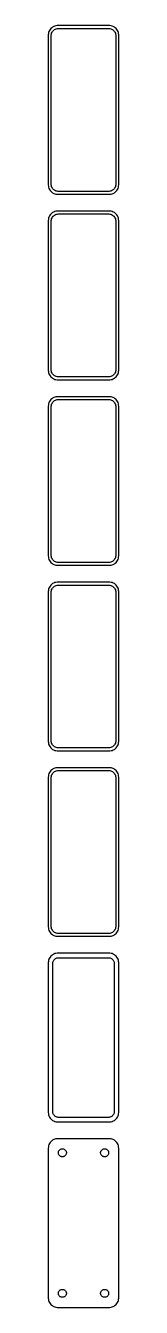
# Model space of a CAD drawing. Header units: metres. Extents: x -19 to 19, y 1440 to 2916.
# Drawn here: x -19 to 19, y 1440 to 2124 of the extents above; entities that cross this region are included whole.
import ezdxf

# ---------------------------------------------------------------- set-up
doc = ezdxf.new("R2010")
doc.units = ezdxf.units.M

msp = doc.modelspace()

# ---------------------------------------------------------------- linework, layer by layer
for p, q in [((-18.3989, 2120.84), (-18.5929, 2120.24)), ((-18.1315, 2121.41), (-18.3989, 2120.84)), ((-17.7951, 2121.94), (-18.1315, 2121.41)), ((-17.3948, 2122.42), (-17.7951, 2121.94)), ((-16.9371, 2122.85), (-17.3948, 2122.42)), ((-16.9691, 2119.97), (-16.7552, 2120.43)), ((-16.4291, 2123.22), (-16.9371, 2122.85)), ((-16.7552, 2120.43), (-16.4861, 2120.85)), ((-16.4861, 2120.85), (-16.1659, 2121.24)), ((-15.8789, 2123.52), (-16.4291, 2123.22)), ((-16.1659, 2121.24), (-15.7997, 2121.58)), ((-15.2951, 2123.76), (-15.8789, 2123.52)), ((-15.7997, 2121.58), (-15.3933, 2121.88)), ((-15.3933, 2121.88), (-14.9531, 2122.12)), ((-14.6869, 2123.91), (-15.2951, 2123.76)), ((-14.9531, 2122.12), (-14.4861, 2122.3)), ((-14.0639, 2123.99), (-14.6869, 2123.91)), ((-14.4861, 2122.3), (-13.9995, 2122.43)), ((14.0639, 2123.99), (-14.0639, 2123.99)), ((-13.9995, 2122.43), (-13.5012, 2122.49)), ((-13.5012, 2122.49), (13.5012, 2122.49)), ((13.5012, 2122.49), (13.9995, 2122.43)), ((13.9995, 2122.43), (14.4861, 2122.3)), ((14.6869, 2123.91), (14.0639, 2123.99)), ((14.4861, 2122.3), (14.9531, 2122.12)), ((15.2951, 2123.76), (14.6869, 2123.91)), ((14.9531, 2122.12), (15.3933, 2121.88)), ((15.8789, 2123.52), (15.2951, 2123.76)), ((15.3933, 2121.88), (15.7997, 2121.58)), ((15.7997, 2121.58), (16.1659, 2121.24)), ((16.4291, 2123.22), (15.8789, 2123.52)), ((16.1659, 2121.24), (16.4861, 2120.85)), ((16.9371, 2122.85), (16.4291, 2123.22)), ((16.4861, 2120.85), (16.7552, 2120.43)), ((16.7552, 2120.43), (16.9691, 2119.97)), ((17.3948, 2122.42), (16.9371, 2122.85)), ((17.7951, 2121.94), (17.3948, 2122.42)), ((18.1315, 2121.41), (17.7951, 2121.94)), ((18.3989, 2120.84), (18.1315, 2121.41)), ((18.5929, 2120.24), (18.3989, 2120.84)), ((-18.7106, 2119.63), (-18.75, 2119)), ((-18.75, 2119), (-18.75, 2039)), ((-18.5929, 2120.24), (-18.7106, 2119.63)), ((-17.25, 2118.5), (-17.2184, 2119)), ((-17.25, 2039.5), (-17.25, 2118.5)), ((-17.2184, 2119), (-17.1243, 2119.49)), ((-17.1243, 2119.49), (-16.9691, 2119.97)), ((16.9691, 2119.97), (17.1243, 2119.49)), ((17.1243, 2119.49), (17.2184, 2119)), ((17.2184, 2119), (17.25, 2118.5)), ((17.25, 2118.5), (17.25, 2039.5)), ((18.7106, 2119.63), (18.5929, 2120.24)), ((18.75, 2119), (18.7106, 2119.63)), ((18.75, 2039), (18.75, 2119)), ((-18.75, 2039), (-18.7106, 2038.37)), ((-18.7106, 2038.37), (-18.5929, 2037.76)), ((-17.2184, 2039), (-17.25, 2039.5)), ((-17.1243, 2038.51), (-17.2184, 2039)), ((-16.9691, 2038.03), (-17.1243, 2038.51)), ((17.1243, 2038.51), (16.9691, 2038.03)), ((17.2184, 2039), (17.1243, 2038.51)), ((17.25, 2039.5), (17.2184, 2039)), ((18.5929, 2037.76), (18.7106, 2038.37)), ((18.7106, 2038.37), (18.75, 2039)), ((-18.5929, 2037.76), (-18.3989, 2037.16)), ((-18.3989, 2037.16), (-18.1315, 2036.59)), ((-18.1315, 2036.59), (-17.7951, 2036.06)), ((-17.7951, 2036.06), (-17.3948, 2035.58)), ((-17.3948, 2035.58), (-16.9371, 2035.15)), ((-16.7552, 2037.57), (-16.9691, 2038.03)), ((-16.9371, 2035.15), (-16.4291, 2034.78)), ((-16.4861, 2037.15), (-16.7552, 2037.57)), ((-16.1659, 2036.76), (-16.4861, 2037.15)), ((-16.4291, 2034.78), (-15.8789, 2034.48)), ((-15.7997, 2036.42), (-16.1659, 2036.76)), ((-15.8789, 2034.48), (-15.2951, 2034.24)), ((-15.3933, 2036.12), (-15.7997, 2036.42)), ((-14.9531, 2035.88), (-15.3933, 2036.12)), ((-15.2951, 2034.24), (-14.6869, 2034.09)), ((-14.4861, 2035.7), (-14.9531, 2035.88)), ((-14.6869, 2034.09), (-14.0639, 2034.01)), ((-13.9995, 2035.57), (-14.4861, 2035.7)), ((-14.0639, 2034.01), (14.0639, 2034.01)), ((-13.5012, 2035.51), (-13.9995, 2035.57)), ((13.5012, 2035.51), (-13.5012, 2035.51)), ((13.9995, 2035.57), (13.5012, 2035.51)), ((14.4861, 2035.7), (13.9995, 2035.57)), ((14.0639, 2034.01), (14.6869, 2034.09)), ((14.9531, 2035.88), (14.4861, 2035.7)), ((14.6869, 2034.09), (15.2951, 2034.24)), ((15.3933, 2036.12), (14.9531, 2035.88)), ((15.2951, 2034.24), (15.8789, 2034.48)), ((15.7997, 2036.42), (15.3933, 2036.12)), ((16.1659, 2036.76), (15.7997, 2036.42)), ((15.8789, 2034.48), (16.4291, 2034.78)), ((16.4861, 2037.15), (16.1659, 2036.76)), ((16.4291, 2034.78), (16.9371, 2035.15)), ((16.7552, 2037.57), (16.4861, 2037.15)), ((16.9691, 2038.03), (16.7552, 2037.57)), ((16.9371, 2035.15), (17.3948, 2035.58)), ((17.3948, 2035.58), (17.7951, 2036.06)), ((17.7951, 2036.06), (18.1315, 2036.59)), ((18.1315, 2036.59), (18.3989, 2037.16)), ((18.3989, 2037.16), (18.5929, 2037.76)), ((-15.2951, 2024.76), (-15.8789, 2024.52)), ((-14.6869, 2024.91), (-15.2951, 2024.76)), ((-14.0639, 2024.99), (-14.6869, 2024.91)), ((14.0639, 2024.99), (-14.0639, 2024.99)), ((14.6869, 2024.91), (14.0639, 2024.99)), ((15.2951, 2024.76), (14.6869, 2024.91)), ((15.8789, 2024.52), (15.2951, 2024.76)), ((-18.7106, 2020.63), (-18.75, 2020)), ((-18.75, 2020), (-18.75, 1940)), ((-18.5929, 2021.24), (-18.7106, 2020.63)), ((-18.3989, 2021.84), (-18.5929, 2021.24)), ((-18.1315, 2022.41), (-18.3989, 2021.84)), ((-17.7951, 2022.94), (-18.1315, 2022.41)), ((-17.3948, 2023.42), (-17.7951, 2022.94)), ((-16.9371, 2023.85), (-17.3948, 2023.42)), ((-17.25, 2019.5), (-17.2184, 2020)), ((-17.25, 1940.5), (-17.25, 2019.5)), ((-17.2184, 2020), (-17.1243, 2020.49)), ((-17.1243, 2020.49), (-16.9691, 2020.97)), ((-16.9691, 2020.97), (-16.7552, 2021.43)), ((-16.4291, 2024.22), (-16.9371, 2023.85)), ((-16.7552, 2021.43), (-16.4861, 2021.85)), ((-16.4861, 2021.85), (-16.1659, 2022.24)), ((-15.8789, 2024.52), (-16.4291, 2024.22)), ((-16.1659, 2022.24), (-15.7997, 2022.58)), ((-15.7997, 2022.58), (-15.3933, 2022.88)), ((-15.3933, 2022.88), (-14.9531, 2023.12)), ((-14.9531, 2023.12), (-14.4861, 2023.3)), ((-14.4861, 2023.3), (-13.9995, 2023.43)), ((-13.9995, 2023.43), (-13.5012, 2023.49)), ((-13.5012, 2023.49), (13.5012, 2023.49)), ((13.5012, 2023.49), (13.9995, 2023.43)), ((13.9995, 2023.43), (14.4861, 2023.3)), ((14.4861, 2023.3), (14.9531, 2023.12)), ((14.9531, 2023.12), (15.3933, 2022.88)), ((15.3933, 2022.88), (15.7997, 2022.58)), ((15.7997, 2022.58), (16.1659, 2022.24)), ((16.4291, 2024.22), (15.8789, 2024.52)), ((16.1659, 2022.24), (16.4861, 2021.85)), ((16.9371, 2023.85), (16.4291, 2024.22)), ((16.4861, 2021.85), (16.7552, 2021.43)), ((16.7552, 2021.43), (16.9691, 2020.97)), ((17.3948, 2023.42), (16.9371, 2023.85)), ((16.9691, 2020.97), (17.1243, 2020.49)), ((17.1243, 2020.49), (17.2184, 2020)), ((17.2184, 2020), (17.25, 2019.5)), ((17.25, 2019.5), (17.25, 1940.5)), ((17.7951, 2022.94), (17.3948, 2023.42)), ((18.1315, 2022.41), (17.7951, 2022.94)), ((18.3989, 2021.84), (18.1315, 2022.41)), ((18.5929, 2021.24), (18.3989, 2021.84)), ((18.7106, 2020.63), (18.5929, 2021.24)), ((18.75, 2020), (18.7106, 2020.63)), ((18.75, 1940), (18.75, 2020)), ((-18.75, 1940), (-18.7106, 1939.37)), ((-18.7106, 1939.37), (-18.5929, 1938.76)), ((-18.5929, 1938.76), (-18.3989, 1938.16)), ((-18.3989, 1938.16), (-18.1315, 1937.59)), ((-18.1315, 1937.59), (-17.7951, 1937.06)), ((-17.7951, 1937.06), (-17.3948, 1936.58)), ((-17.3948, 1936.58), (-16.9371, 1936.15)), ((-17.2184, 1940), (-17.25, 1940.5)), ((-17.1243, 1939.51), (-17.2184, 1940)), ((-16.9691, 1939.03), (-17.1243, 1939.51)), ((-16.7552, 1938.57), (-16.9691, 1939.03)), ((-16.9371, 1936.15), (-16.4291, 1935.78)), ((-16.4861, 1938.15), (-16.7552, 1938.57)), ((-16.1659, 1937.76), (-16.4861, 1938.15)), ((-16.4291, 1935.78), (-15.8789, 1935.48)), ((-15.7997, 1937.42), (-16.1659, 1937.76)), ((-15.3933, 1937.12), (-15.7997, 1937.42)), ((-14.9531, 1936.88), (-15.3933, 1937.12)), ((-14.4861, 1936.7), (-14.9531, 1936.88)), ((-13.9995, 1936.57), (-14.4861, 1936.7)), ((-13.5012, 1936.51), (-13.9995, 1936.57)), ((13.5012, 1936.51), (-13.5012, 1936.51)), ((13.9995, 1936.57), (13.5012, 1936.51)), ((14.4861, 1936.7), (13.9995, 1936.57)), ((14.9531, 1936.88), (14.4861, 1936.7)), ((15.3933, 1937.12), (14.9531, 1936.88)), ((15.7997, 1937.42), (15.3933, 1937.12)), ((16.1659, 1937.76), (15.7997, 1937.42)), ((15.8789, 1935.48), (16.4291, 1935.78)), ((16.4861, 1938.15), (16.1659, 1937.76)), ((16.4291, 1935.78), (16.9371, 1936.15)), ((16.7552, 1938.57), (16.4861, 1938.15)), ((16.9691, 1939.03), (16.7552, 1938.57)), ((16.9371, 1936.15), (17.3948, 1936.58)), ((17.1243, 1939.51), (16.9691, 1939.03)), ((17.2184, 1940), (17.1243, 1939.51)), ((17.25, 1940.5), (17.2184, 1940)), ((17.3948, 1936.58), (17.7951, 1937.06)), ((17.7951, 1937.06), (18.1315, 1937.59)), ((18.1315, 1937.59), (18.3989, 1938.16)), ((18.3989, 1938.16), (18.5929, 1938.76)), ((18.5929, 1938.76), (18.7106, 1939.37)), ((18.7106, 1939.37), (18.75, 1940)), ((-15.8789, 1935.48), (-15.2951, 1935.24)), ((-15.2951, 1935.24), (-14.6869, 1935.09)), ((-14.6869, 1935.09), (-14.0639, 1935.01)), ((-14.0639, 1935.01), (14.0639, 1935.01)), ((14.0639, 1935.01), (14.6869, 1935.09)), ((14.6869, 1935.09), (15.2951, 1935.24)), ((15.2951, 1935.24), (15.8789, 1935.48)), ((-18.5929, 1922.24), (-18.7106, 1921.63)), ((-18.3989, 1922.84), (-18.5929, 1922.24)), ((-18.1315, 1923.41), (-18.3989, 1922.84)), ((-17.7951, 1923.94), (-18.1315, 1923.41)), ((-17.3948, 1924.42), (-17.7951, 1923.94)), ((-16.9371, 1924.85), (-17.3948, 1924.42)), ((-16.9691, 1921.97), (-16.7552, 1922.43)), ((-16.4291, 1925.22), (-16.9371, 1924.85)), ((-16.7552, 1922.43), (-16.4861, 1922.85)), ((-16.4861, 1922.85), (-16.1659, 1923.24)), ((-15.8789, 1925.52), (-16.4291, 1925.22)), ((-16.1659, 1923.24), (-15.7997, 1923.58)), ((-15.2951, 1925.76), (-15.8789, 1925.52)), ((-15.7997, 1923.58), (-15.3933, 1923.88)), ((-15.3933, 1923.88), (-14.9531, 1924.12)), ((-14.6869, 1925.91), (-15.2951, 1925.76)), ((-14.9531, 1924.12), (-14.4861, 1924.3)), ((-14.0639, 1925.99), (-14.6869, 1925.91)), ((-14.4861, 1924.3), (-13.9995, 1924.43)), ((14.0639, 1925.99), (-14.0639, 1925.99)), ((-13.9995, 1924.43), (-13.5012, 1924.49)), ((-13.5012, 1924.49), (13.5012, 1924.49)), ((13.5012, 1924.49), (13.9995, 1924.43)), ((13.9995, 1924.43), (14.4861, 1924.3)), ((14.6869, 1925.91), (14.0639, 1925.99)), ((14.4861, 1924.3), (14.9531, 1924.12)), ((15.2951, 1925.76), (14.6869, 1925.91)), ((14.9531, 1924.12), (15.3933, 1923.88)), ((15.8789, 1925.52), (15.2951, 1925.76)), ((15.3933, 1923.88), (15.7997, 1923.58)), ((15.7997, 1923.58), (16.1659, 1923.24)), ((16.4291, 1925.22), (15.8789, 1925.52)), ((16.1659, 1923.24), (16.4861, 1922.85)), ((16.9371, 1924.85), (16.4291, 1925.22)), ((16.4861, 1922.85), (16.7552, 1922.43)), ((16.7552, 1922.43), (16.9691, 1921.97)), ((17.3948, 1924.42), (16.9371, 1924.85)), ((17.7951, 1923.94), (17.3948, 1924.42)), ((18.1315, 1923.41), (17.7951, 1923.94)), ((18.3989, 1922.84), (18.1315, 1923.41)), ((18.5929, 1922.24), (18.3989, 1922.84)), ((18.7106, 1921.63), (18.5929, 1922.24)), ((-18.7106, 1921.63), (-18.75, 1921)), ((-18.75, 1921), (-18.75, 1841)), ((-17.25, 1920.5), (-17.2184, 1921)), ((-17.25, 1841.5), (-17.25, 1920.5)), ((-17.2184, 1921), (-17.1243, 1921.49)), ((-17.1243, 1921.49), (-16.9691, 1921.97)), ((16.9691, 1921.97), (17.1243, 1921.49)), ((17.1243, 1921.49), (17.2184, 1921)), ((17.2184, 1921), (17.25, 1920.5)), ((17.25, 1920.5), (17.25, 1841.5)), ((18.75, 1921), (18.7106, 1921.63)), ((18.75, 1841), (18.75, 1921)), ((-18.75, 1841), (-18.7106, 1840.37)), ((-18.7106, 1840.37), (-18.5929, 1839.76)), ((-17.2184, 1841), (-17.25, 1841.5)), ((-17.1243, 1840.51), (-17.2184, 1841)), ((-16.9691, 1840.03), (-17.1243, 1840.51)), ((-16.7552, 1839.57), (-16.9691, 1840.03)), ((16.9691, 1840.03), (16.7552, 1839.57)), ((17.1243, 1840.51), (16.9691, 1840.03)), ((17.2184, 1841), (17.1243, 1840.51)), ((17.25, 1841.5), (17.2184, 1841)), ((18.5929, 1839.76), (18.7106, 1840.37)), ((18.7106, 1840.37), (18.75, 1841)), ((-18.5929, 1839.76), (-18.3989, 1839.16)), ((-18.3989, 1839.16), (-18.1315, 1838.59)), ((-18.1315, 1838.59), (-17.7951, 1838.06)), ((-17.7951, 1838.06), (-17.3948, 1837.58)), ((-17.3948, 1837.58), (-16.9371, 1837.15)), ((-16.9371, 1837.15), (-16.4291, 1836.78)), ((-16.4861, 1839.15), (-16.7552, 1839.57)), ((-16.1659, 1838.76), (-16.4861, 1839.15)), ((-16.4291, 1836.78), (-15.8789, 1836.48)), ((-15.7997, 1838.42), (-16.1659, 1838.76)), ((-15.8789, 1836.48), (-15.2951, 1836.24)), ((-15.3933, 1838.12), (-15.7997, 1838.42)), ((-14.9531, 1837.88), (-15.3933, 1838.12)), ((-15.2951, 1836.24), (-14.6869, 1836.09)), ((-14.4861, 1837.7), (-14.9531, 1837.88)), ((-14.6869, 1836.09), (-14.0639, 1836.01)), ((-13.9995, 1837.57), (-14.4861, 1837.7)), ((-14.0639, 1836.01), (14.0639, 1836.01)), ((-13.5012, 1837.51), (-13.9995, 1837.57)), ((13.5012, 1837.51), (-13.5012, 1837.51)), ((13.9995, 1837.57), (13.5012, 1837.51)), ((14.4861, 1837.7), (13.9995, 1837.57)), ((14.0639, 1836.01), (14.6869, 1836.09)), ((14.9531, 1837.88), (14.4861, 1837.7)), ((14.6869, 1836.09), (15.2951, 1836.24)), ((15.3933, 1838.12), (14.9531, 1837.88)), ((15.2951, 1836.24), (15.8789, 1836.48)), ((15.7997, 1838.42), (15.3933, 1838.12)), ((16.1659, 1838.76), (15.7997, 1838.42)), ((15.8789, 1836.48), (16.4291, 1836.78)), ((16.4861, 1839.15), (16.1659, 1838.76)), ((16.4291, 1836.78), (16.9371, 1837.15)), ((16.7552, 1839.57), (16.4861, 1839.15)), ((16.9371, 1837.15), (17.3948, 1837.58)), ((17.3948, 1837.58), (17.7951, 1838.06)), ((17.7951, 1838.06), (18.1315, 1838.59)), ((18.1315, 1838.59), (18.3989, 1839.16)), ((18.3989, 1839.16), (18.5929, 1839.76)), ((-15.8789, 1826.52), (-16.4291, 1826.22)), ((-15.2951, 1826.76), (-15.8789, 1826.52)), ((-14.6869, 1826.91), (-15.2951, 1826.76)), ((-14.0639, 1826.99), (-14.6869, 1826.91)), ((14.0639, 1826.99), (-14.0639, 1826.99)), ((14.6869, 1826.91), (14.0639, 1826.99)), ((15.2951, 1826.76), (14.6869, 1826.91)), ((15.8789, 1826.52), (15.2951, 1826.76)), ((16.4291, 1826.22), (15.8789, 1826.52)), ((-18.7106, 1822.63), (-18.75, 1822)), ((-18.75, 1822), (-18.75, 1742)), ((-18.5929, 1823.24), (-18.7106, 1822.63)), ((-18.3989, 1823.84), (-18.5929, 1823.24)), ((-18.1315, 1824.41), (-18.3989, 1823.84)), ((-17.7951, 1824.94), (-18.1315, 1824.41)), ((-17.3948, 1825.42), (-17.7951, 1824.94)), ((-16.9371, 1825.85), (-17.3948, 1825.42)), ((-17.25, 1821.5), (-17.2184, 1822)), ((-17.25, 1742.5), (-17.25, 1821.5)), ((-17.2184, 1822), (-17.1243, 1822.49)), ((-17.1243, 1822.49), (-16.9691, 1822.97)), ((-16.9691, 1822.97), (-16.7552, 1823.43)), ((-16.4291, 1826.22), (-16.9371, 1825.85)), ((-16.7552, 1823.43), (-16.4861, 1823.85)), ((-16.4861, 1823.85), (-16.1659, 1824.24)), ((-16.1659, 1824.24), (-15.7997, 1824.58)), ((-15.7997, 1824.58), (-15.3933, 1824.88)), ((-15.3933, 1824.88), (-14.9531, 1825.12)), ((-14.9531, 1825.12), (-14.4861, 1825.3)), ((-14.4861, 1825.3), (-13.9995, 1825.43)), ((-13.9995, 1825.43), (-13.5012, 1825.49)), ((-13.5012, 1825.49), (13.5012, 1825.49)), ((13.5012, 1825.49), (13.9995, 1825.43)), ((13.9995, 1825.43), (14.4861, 1825.3)), ((14.4861, 1825.3), (14.9531, 1825.12)), ((14.9531, 1825.12), (15.3933, 1824.88)), ((15.3933, 1824.88), (15.7997, 1824.58)), ((15.7997, 1824.58), (16.1659, 1824.24)), ((16.1659, 1824.24), (16.4861, 1823.85)), ((16.9371, 1825.85), (16.4291, 1826.22)), ((16.4861, 1823.85), (16.7552, 1823.43)), ((16.7552, 1823.43), (16.9691, 1822.97)), ((17.3948, 1825.42), (16.9371, 1825.85)), ((16.9691, 1822.97), (17.1243, 1822.49)), ((17.1243, 1822.49), (17.2184, 1822)), ((17.2184, 1822), (17.25, 1821.5)), ((17.25, 1821.5), (17.25, 1742.5)), ((17.7951, 1824.94), (17.3948, 1825.42)), ((18.1315, 1824.41), (17.7951, 1824.94)), ((18.3989, 1823.84), (18.1315, 1824.41)), ((18.5929, 1823.24), (18.3989, 1823.84)), ((18.7106, 1822.63), (18.5929, 1823.24)), ((18.75, 1822), (18.7106, 1822.63)), ((18.75, 1742), (18.75, 1822)), ((-18.75, 1742), (-18.7106, 1741.37)), ((-18.7106, 1741.37), (-18.5929, 1740.76)), ((-18.5929, 1740.76), (-18.3989, 1740.16)), ((-18.3989, 1740.16), (-18.1315, 1739.59)), ((-18.1315, 1739.59), (-17.7951, 1739.06)), ((-17.7951, 1739.06), (-17.3948, 1738.58)), ((-17.3948, 1738.58), (-16.9371, 1738.15)), ((-17.2184, 1742), (-17.25, 1742.5)), ((-17.1243, 1741.51), (-17.2184, 1742)), ((-16.9691, 1741.03), (-17.1243, 1741.51)), ((-16.7552, 1740.57), (-16.9691, 1741.03)), ((-16.9371, 1738.15), (-16.4291, 1737.78)), ((-16.4861, 1740.15), (-16.7552, 1740.57)), ((-16.1659, 1739.76), (-16.4861, 1740.15)), ((-16.4291, 1737.78), (-15.8789, 1737.48)), ((-15.7997, 1739.42), (-16.1659, 1739.76)), ((-15.8789, 1737.48), (-15.2951, 1737.24)), ((-15.3933, 1739.12), (-15.7997, 1739.42)), ((-14.9531, 1738.88), (-15.3933, 1739.12)), ((-14.4861, 1738.7), (-14.9531, 1738.88)), ((-13.9995, 1738.57), (-14.4861, 1738.7)), ((-13.5012, 1738.51), (-13.9995, 1738.57)), ((13.5012, 1738.51), (-13.5012, 1738.51)), ((13.9995, 1738.57), (13.5012, 1738.51)), ((14.4861, 1738.7), (13.9995, 1738.57)), ((14.9531, 1738.88), (14.4861, 1738.7)), ((15.3933, 1739.12), (14.9531, 1738.88)), ((15.2951, 1737.24), (15.8789, 1737.48)), ((15.7997, 1739.42), (15.3933, 1739.12)), ((16.1659, 1739.76), (15.7997, 1739.42)), ((15.8789, 1737.48), (16.4291, 1737.78)), ((16.4861, 1740.15), (16.1659, 1739.76)), ((16.4291, 1737.78), (16.9371, 1738.15)), ((16.7552, 1740.57), (16.4861, 1740.15)), ((16.9691, 1741.03), (16.7552, 1740.57)), ((16.9371, 1738.15), (17.3948, 1738.58)), ((17.1243, 1741.51), (16.9691, 1741.03)), ((17.2184, 1742), (17.1243, 1741.51)), ((17.25, 1742.5), (17.2184, 1742)), ((17.3948, 1738.58), (17.7951, 1739.06)), ((17.7951, 1739.06), (18.1315, 1739.59)), ((18.1315, 1739.59), (18.3989, 1740.16)), ((18.3989, 1740.16), (18.5929, 1740.76)), ((18.5929, 1740.76), (18.7106, 1741.37)), ((18.7106, 1741.37), (18.75, 1742)), ((-15.2951, 1737.24), (-14.6869, 1737.09)), ((-14.6869, 1737.09), (-14.0639, 1737.01)), ((-14.0639, 1737.01), (14.0639, 1737.01)), ((14.0639, 1737.01), (14.6869, 1737.09)), ((14.6869, 1737.09), (15.2951, 1737.24)), ((-18.7106, 1723.63), (-18.75, 1723)), ((-18.5929, 1724.24), (-18.7106, 1723.63)), ((-18.3989, 1724.84), (-18.5929, 1724.24)), ((-18.1315, 1725.41), (-18.3989, 1724.84)), ((-17.7951, 1725.94), (-18.1315, 1725.41)), ((-17.3948, 1726.42), (-17.7951, 1725.94)), ((-16.9371, 1726.85), (-17.3948, 1726.42)), ((-17.1243, 1723.49), (-16.9691, 1723.97)), ((-16.9691, 1723.97), (-16.7552, 1724.43)), ((-16.4291, 1727.22), (-16.9371, 1726.85)), ((-16.7552, 1724.43), (-16.4861, 1724.85)), ((-16.4861, 1724.85), (-16.1659, 1725.24)), ((-15.8789, 1727.52), (-16.4291, 1727.22)), ((-16.1659, 1725.24), (-15.7997, 1725.58)), ((-15.2951, 1727.76), (-15.8789, 1727.52)), ((-15.7997, 1725.58), (-15.3933, 1725.88)), ((-15.3933, 1725.88), (-14.9531, 1726.12)), ((-14.6869, 1727.91), (-15.2951, 1727.76)), ((-14.9531, 1726.12), (-14.4861, 1726.3)), ((-14.0639, 1727.99), (-14.6869, 1727.91)), ((-14.4861, 1726.3), (-13.9995, 1726.43)), ((14.0639, 1727.99), (-14.0639, 1727.99)), ((-13.9995, 1726.43), (-13.5012, 1726.49)), ((-13.5012, 1726.49), (13.5012, 1726.49)), ((13.5012, 1726.49), (13.9995, 1726.43)), ((13.9995, 1726.43), (14.4861, 1726.3)), ((14.6869, 1727.91), (14.0639, 1727.99)), ((14.4861, 1726.3), (14.9531, 1726.12)), ((15.2951, 1727.76), (14.6869, 1727.91)), ((14.9531, 1726.12), (15.3933, 1725.88)), ((15.8789, 1727.52), (15.2951, 1727.76)), ((15.3933, 1725.88), (15.7997, 1725.58)), ((15.7997, 1725.58), (16.1659, 1725.24)), ((16.4291, 1727.22), (15.8789, 1727.52)), ((16.1659, 1725.24), (16.4861, 1724.85)), ((16.9371, 1726.85), (16.4291, 1727.22)), ((16.4861, 1724.85), (16.7552, 1724.43)), ((16.7552, 1724.43), (16.9691, 1723.97)), ((17.3948, 1726.42), (16.9371, 1726.85)), ((16.9691, 1723.97), (17.1243, 1723.49)), ((17.7951, 1725.94), (17.3948, 1726.42)), ((18.1315, 1725.41), (17.7951, 1725.94)), ((18.3989, 1724.84), (18.1315, 1725.41)), ((18.5929, 1724.24), (18.3989, 1724.84)), ((18.7106, 1723.63), (18.5929, 1724.24)), ((18.75, 1723), (18.7106, 1723.63)), ((-18.75, 1723), (-18.75, 1643)), ((-17.25, 1722.5), (-17.2184, 1723)), ((-17.25, 1643.5), (-17.25, 1722.5)), ((-17.2184, 1723), (-17.1243, 1723.49)), ((17.1243, 1723.49), (17.2184, 1723)), ((17.2184, 1723), (17.25, 1722.5)), ((17.25, 1722.5), (17.25, 1643.5)), ((18.75, 1643), (18.75, 1723)), ((-18.75, 1643), (-18.7106, 1642.37)), ((-18.7106, 1642.37), (-18.5929, 1641.76)), ((-18.5929, 1641.76), (-18.3989, 1641.16)), ((-17.2184, 1643), (-17.25, 1643.5)), ((-17.1243, 1642.51), (-17.2184, 1643)), ((-16.9691, 1642.03), (-17.1243, 1642.51)), ((-16.7552, 1641.57), (-16.9691, 1642.03)), ((-16.4861, 1641.15), (-16.7552, 1641.57)), ((16.7552, 1641.57), (16.4861, 1641.15)), ((16.9691, 1642.03), (16.7552, 1641.57)), ((17.1243, 1642.51), (16.9691, 1642.03)), ((17.2184, 1643), (17.1243, 1642.51)), ((17.25, 1643.5), (17.2184, 1643)), ((18.3989, 1641.16), (18.5929, 1641.76)), ((18.5929, 1641.76), (18.7106, 1642.37)), ((18.7106, 1642.37), (18.75, 1643)), ((-18.3989, 1641.16), (-18.1315, 1640.59)), ((-18.1315, 1640.59), (-17.7951, 1640.06)), ((-17.7951, 1640.06), (-17.3948, 1639.58)), ((-17.3948, 1639.58), (-16.9371, 1639.15)), ((-16.9371, 1639.15), (-16.4291, 1638.78)), ((-16.1659, 1640.76), (-16.4861, 1641.15)), ((-16.4291, 1638.78), (-15.8789, 1638.48)), ((-15.7997, 1640.42), (-16.1659, 1640.76)), ((-15.8789, 1638.48), (-15.2951, 1638.24)), ((-15.3933, 1640.12), (-15.7997, 1640.42)), ((-14.9531, 1639.88), (-15.3933, 1640.12)), ((-15.2951, 1638.24), (-14.6869, 1638.09)), ((-14.4861, 1639.7), (-14.9531, 1639.88)), ((-14.6869, 1638.09), (-14.0639, 1638.01)), ((-13.9995, 1639.57), (-14.4861, 1639.7)), ((-14.0639, 1638.01), (14.0639, 1638.01)), ((-13.5012, 1639.51), (-13.9995, 1639.57)), ((13.5012, 1639.51), (-13.5012, 1639.51)), ((13.9995, 1639.57), (13.5012, 1639.51)), ((14.4861, 1639.7), (13.9995, 1639.57)), ((14.0639, 1638.01), (14.6869, 1638.09)), ((14.9531, 1639.88), (14.4861, 1639.7)), ((14.6869, 1638.09), (15.2951, 1638.24)), ((15.3933, 1640.12), (14.9531, 1639.88)), ((15.2951, 1638.24), (15.8789, 1638.48)), ((15.7997, 1640.42), (15.3933, 1640.12)), ((16.1659, 1640.76), (15.7997, 1640.42)), ((15.8789, 1638.48), (16.4291, 1638.78)), ((16.4861, 1641.15), (16.1659, 1640.76)), ((16.4291, 1638.78), (16.9371, 1639.15)), ((16.9371, 1639.15), (17.3948, 1639.58)), ((17.3948, 1639.58), (17.7951, 1640.06)), ((17.7951, 1640.06), (18.1315, 1640.59)), ((18.1315, 1640.59), (18.3989, 1641.16)), ((-16.4291, 1628.22), (-16.9371, 1627.85)), ((-15.8789, 1628.52), (-16.4291, 1628.22)), ((-15.2951, 1628.76), (-15.8789, 1628.52)), ((-14.6869, 1628.91), (-15.2951, 1628.76)), ((-14.0639, 1628.99), (-14.6869, 1628.91)), ((14.0639, 1628.99), (-14.0639, 1628.99)), ((14.6869, 1628.91), (14.0639, 1628.99)), ((15.2951, 1628.76), (14.6869, 1628.91)), ((15.8789, 1628.52), (15.2951, 1628.76)), ((16.4291, 1628.22), (15.8789, 1628.52)), ((16.9371, 1627.85), (16.4291, 1628.22)), ((-18.7106, 1624.63), (-18.75, 1624)), ((-18.75, 1624), (-18.75, 1544)), ((-18.5929, 1625.24), (-18.7106, 1624.63)), ((-18.3989, 1625.84), (-18.5929, 1625.24)), ((-18.1315, 1626.41), (-18.3989, 1625.84)), ((-17.7951, 1626.94), (-18.1315, 1626.41)), ((-17.3948, 1627.42), (-17.7951, 1626.94)), ((-16.9371, 1627.85), (-17.3948, 1627.42)), ((-16.3629, 1623.5), (-16.3384, 1623.89)), ((-16.3629, 1544.5), (-16.3629, 1623.5)), ((-16.3384, 1623.89), (-16.2651, 1624.27)), ((-16.2651, 1624.27), (-16.1443, 1624.65)), ((-16.1443, 1624.65), (-15.9779, 1625)), ((-15.9779, 1625), (-15.7684, 1625.33)), ((-15.7684, 1625.33), (-15.5192, 1625.63)), ((-15.5192, 1625.63), (-15.2342, 1625.9)), ((-15.2342, 1625.9), (-14.918, 1626.13)), ((-14.918, 1626.13), (-14.5754, 1626.32)), ((-14.5754, 1626.32), (-14.2119, 1626.46)), ((-14.2119, 1626.46), (-13.8333, 1626.56)), ((-13.8333, 1626.56), (-13.4454, 1626.61)), ((-13.4454, 1626.61), (13.4454, 1626.61)), ((13.4454, 1626.61), (13.8333, 1626.56)), ((13.8333, 1626.56), (14.2119, 1626.46)), ((14.2119, 1626.46), (14.5754, 1626.32)), ((14.5754, 1626.32), (14.918, 1626.13)), ((14.918, 1626.13), (15.2342, 1625.9)), ((15.2342, 1625.9), (15.5192, 1625.63)), ((15.5192, 1625.63), (15.7684, 1625.33)), ((15.7684, 1625.33), (15.9779, 1625)), ((15.9779, 1625), (16.1443, 1624.65)), ((16.1443, 1624.65), (16.2651, 1624.27)), ((16.2651, 1624.27), (16.3384, 1623.89)), ((16.3384, 1623.89), (16.3629, 1623.5)), ((16.3629, 1623.5), (16.3629, 1544.5)), ((17.3948, 1627.42), (16.9371, 1627.85)), ((17.7951, 1626.94), (17.3948, 1627.42)), ((18.1315, 1626.41), (17.7951, 1626.94)), ((18.3989, 1625.84), (18.1315, 1626.41)), ((18.5929, 1625.24), (18.3989, 1625.84)), ((18.7106, 1624.63), (18.5929, 1625.24)), ((18.75, 1624), (18.7106, 1624.63)), ((18.75, 1544), (18.75, 1624)), ((-18.75, 1544), (-18.7106, 1543.37)), ((-18.7106, 1543.37), (-18.5929, 1542.76)), ((-18.5929, 1542.76), (-18.3989, 1542.16)), ((-18.3989, 1542.16), (-18.1315, 1541.59)), ((-18.1315, 1541.59), (-17.7951, 1541.06)), ((-17.7951, 1541.06), (-17.3948, 1540.58)), ((-17.3948, 1540.58), (-16.9371, 1540.15)), ((-16.9371, 1540.15), (-16.4291, 1539.78)), ((-16.4291, 1539.78), (-15.8789, 1539.48)), ((-16.3384, 1544.11), (-16.3629, 1544.5)), ((-16.2651, 1543.73), (-16.3384, 1544.11)), ((-16.1443, 1543.35), (-16.2651, 1543.73)), ((-15.9779, 1543), (-16.1443, 1543.35)), ((-15.7684, 1542.67), (-15.9779, 1543)), ((-15.8789, 1539.48), (-15.2951, 1539.24)), ((-15.5192, 1542.37), (-15.7684, 1542.67)), ((-15.2342, 1542.1), (-15.5192, 1542.37)), ((-15.2951, 1539.24), (-14.6869, 1539.09)), ((-14.918, 1541.87), (-15.2342, 1542.1)), ((-14.5754, 1541.68), (-14.918, 1541.87)), ((-14.6869, 1539.09), (-14.0639, 1539.01)), ((-14.2119, 1541.54), (-14.5754, 1541.68)), ((-13.8333, 1541.44), (-14.2119, 1541.54)), ((-14.0639, 1539.01), (14.0639, 1539.01)), ((-13.4454, 1541.39), (-13.8333, 1541.44)), ((13.4454, 1541.39), (-13.4454, 1541.39)), ((13.8333, 1541.44), (13.4454, 1541.39)), ((14.2119, 1541.54), (13.8333, 1541.44)), ((14.0639, 1539.01), (14.6869, 1539.09)), ((14.5754, 1541.68), (14.2119, 1541.54)), ((14.918, 1541.87), (14.5754, 1541.68)), ((14.6869, 1539.09), (15.2951, 1539.24)), ((15.2342, 1542.1), (14.918, 1541.87)), ((15.5192, 1542.37), (15.2342, 1542.1)), ((15.2951, 1539.24), (15.8789, 1539.48)), ((15.7684, 1542.67), (15.5192, 1542.37)), ((15.9779, 1543), (15.7684, 1542.67)), ((15.8789, 1539.48), (16.4291, 1539.78)), ((16.1443, 1543.35), (15.9779, 1543)), ((16.2651, 1543.73), (16.1443, 1543.35)), ((16.3384, 1544.11), (16.2651, 1543.73)), ((16.3629, 1544.5), (16.3384, 1544.11)), ((16.4291, 1539.78), (16.9371, 1540.15)), ((16.9371, 1540.15), (17.3948, 1540.58)), ((17.3948, 1540.58), (17.7951, 1541.06)), ((17.7951, 1541.06), (18.1315, 1541.59)), ((18.1315, 1541.59), (18.3989, 1542.16)), ((18.3989, 1542.16), (18.5929, 1542.76)), ((18.5929, 1542.76), (18.7106, 1543.37)), ((18.7106, 1543.37), (18.75, 1544)), ((-18.7106, 1525.63), (-18.75, 1525)), ((-18.5929, 1526.24), (-18.7106, 1525.63)), ((-18.3989, 1526.84), (-18.5929, 1526.24)), ((-18.1315, 1527.41), (-18.3989, 1526.84)), ((-17.7951, 1527.94), (-18.1315, 1527.41)), ((-17.3948, 1528.42), (-17.7951, 1527.94)), ((-16.9371, 1528.85), (-17.3948, 1528.42)), ((-16.4291, 1529.22), (-16.9371, 1528.85)), ((-15.8789, 1529.52), (-16.4291, 1529.22)), ((-15.2951, 1529.76), (-15.8789, 1529.52)), ((-14.6869, 1529.91), (-15.2951, 1529.76)), ((-14.0639, 1529.99), (-14.6869, 1529.91)), ((14.0639, 1529.99), (-14.0639, 1529.99)), ((14.6869, 1529.91), (14.0639, 1529.99)), ((15.2951, 1529.76), (14.6869, 1529.91)), ((15.8789, 1529.52), (15.2951, 1529.76)), ((16.4291, 1529.22), (15.8789, 1529.52)), ((16.9371, 1528.85), (16.4291, 1529.22)), ((17.3948, 1528.42), (16.9371, 1528.85)), ((17.7951, 1527.94), (17.3948, 1528.42)), ((18.1315, 1527.41), (17.7951, 1527.94)), ((18.3989, 1526.84), (18.1315, 1527.41)), ((18.5929, 1526.24), (18.3989, 1526.84)), ((18.7106, 1525.63), (18.5929, 1526.24)), ((18.75, 1525), (18.7106, 1525.63)), ((-18.75, 1525), (-18.75, 1445)), ((-13.3853, 1522.5), (-13.3685, 1522.77)), ((-13.3685, 1522.23), (-13.3853, 1522.5)), ((-13.3685, 1522.77), (-13.3182, 1523.03)), ((-13.3182, 1521.97), (-13.3685, 1522.23)), ((-13.3182, 1523.03), (-13.2353, 1523.29)), ((-13.2353, 1521.71), (-13.3182, 1521.97)), ((-13.2353, 1523.29), (-13.1212, 1523.53)), ((-13.1212, 1521.47), (-13.2353, 1521.71)), ((-13.1212, 1523.53), (-12.9775, 1523.76)), ((-12.9775, 1521.24), (-13.1212, 1521.47)), ((-12.9775, 1523.76), (-12.8065, 1523.96)), ((-12.8065, 1521.04), (-12.9775, 1521.24)), ((-12.8065, 1523.96), (-12.6111, 1524.15)), ((-12.6111, 1520.85), (-12.8065, 1521.04)), ((-12.6111, 1524.15), (-12.3941, 1524.3)), ((-12.3941, 1520.7), (-12.6111, 1520.85)), ((-12.3941, 1524.3), (-12.1591, 1524.43)), ((-12.1591, 1520.57), (-12.3941, 1520.7)), ((-12.1591, 1524.43), (-11.9098, 1524.53)), ((-11.9098, 1520.47), (-12.1591, 1520.57)), ((-11.9098, 1524.53), (-11.6501, 1524.6)), ((-11.6501, 1520.4), (-11.9098, 1520.47)), ((-11.6501, 1524.6), (-11.3841, 1524.63)), ((-11.3841, 1520.37), (-11.6501, 1520.4)), ((-11.3841, 1524.63), (-11.1159, 1524.63)), ((-11.1159, 1520.37), (-11.3841, 1520.37)), ((-11.1159, 1524.63), (-10.8499, 1524.6)), ((-10.8499, 1520.4), (-11.1159, 1520.37)), ((-10.8499, 1524.6), (-10.5901, 1524.53)), ((-10.5901, 1520.47), (-10.8499, 1520.4)), ((-10.5901, 1524.53), (-10.3408, 1524.43)), ((-10.3408, 1520.57), (-10.5901, 1520.47)), ((-10.3408, 1524.43), (-10.1059, 1524.3)), ((-10.1059, 1520.7), (-10.3408, 1520.57)), ((-10.1059, 1524.3), (-9.8889, 1524.15)), ((-9.8889, 1520.85), (-10.1059, 1520.7)), ((-9.8889, 1524.15), (-9.6934, 1523.96)), ((-9.6934, 1521.04), (-9.8889, 1520.85)), ((-9.6934, 1523.96), (-9.5225, 1523.76)), ((-9.5225, 1521.24), (-9.6934, 1521.04)), ((-9.5225, 1523.76), (-9.3788, 1523.53)), ((-9.3788, 1521.47), (-9.5225, 1521.24)), ((-9.3788, 1523.53), (-9.2646, 1523.29)), ((-9.2646, 1521.71), (-9.3788, 1521.47)), ((-9.2646, 1523.29), (-9.1818, 1523.03)), ((-9.1818, 1521.97), (-9.2646, 1521.71)), ((-9.1818, 1523.03), (-9.1315, 1522.77)), ((-9.1315, 1522.23), (-9.1818, 1521.97)), ((-9.1315, 1522.77), (-9.1147, 1522.5)), ((-9.1147, 1522.5), (-9.1315, 1522.23)), ((9.1147, 1522.5), (9.1315, 1522.77)), ((9.1315, 1522.23), (9.1147, 1522.5)), ((9.1315, 1522.77), (9.1818, 1523.03)), ((9.1818, 1521.97), (9.1315, 1522.23)), ((9.1818, 1523.03), (9.2646, 1523.29)), ((9.2646, 1521.71), (9.1818, 1521.97)), ((9.2646, 1523.29), (9.3788, 1523.53)), ((9.3788, 1521.47), (9.2646, 1521.71)), ((9.3788, 1523.53), (9.5225, 1523.76)), ((9.5225, 1521.24), (9.3788, 1521.47)), ((9.5225, 1523.76), (9.6934, 1523.96)), ((9.6934, 1521.04), (9.5225, 1521.24)), ((9.6934, 1523.96), (9.8889, 1524.15)), ((9.8889, 1520.85), (9.6934, 1521.04)), ((9.8889, 1524.15), (10.1059, 1524.3)), ((10.1059, 1520.7), (9.8889, 1520.85)), ((10.1059, 1524.3), (10.3408, 1524.43)), ((10.3408, 1520.57), (10.1059, 1520.7)), ((10.3408, 1524.43), (10.5901, 1524.53)), ((10.5901, 1520.47), (10.3408, 1520.57)), ((10.5901, 1524.53), (10.8499, 1524.6)), ((10.8499, 1520.4), (10.5901, 1520.47)), ((10.8499, 1524.6), (11.1159, 1524.63)), ((11.1159, 1520.37), (10.8499, 1520.4)), ((11.1159, 1524.63), (11.3841, 1524.63)), ((11.3841, 1520.37), (11.1159, 1520.37)), ((11.3841, 1524.63), (11.6501, 1524.6)), ((11.6501, 1520.4), (11.3841, 1520.37)), ((11.6501, 1524.6), (11.9098, 1524.53)), ((11.9098, 1520.47), (11.6501, 1520.4)), ((11.9098, 1524.53), (12.1591, 1524.43)), ((12.1591, 1520.57), (11.9098, 1520.47)), ((12.1591, 1524.43), (12.3941, 1524.3)), ((12.3941, 1520.7), (12.1591, 1520.57)), ((12.3941, 1524.3), (12.6111, 1524.15)), ((12.6111, 1520.85), (12.3941, 1520.7)), ((12.6111, 1524.15), (12.8065, 1523.96)), ((12.8065, 1521.04), (12.6111, 1520.85)), ((12.8065, 1523.96), (12.9775, 1523.76)), ((12.9775, 1521.24), (12.8065, 1521.04)), ((12.9775, 1523.76), (13.1212, 1523.53)), ((13.1212, 1521.47), (12.9775, 1521.24)), ((13.1212, 1523.53), (13.2353, 1523.29)), ((13.2353, 1521.71), (13.1212, 1521.47)), ((13.2353, 1523.29), (13.3182, 1523.03)), ((13.3182, 1521.97), (13.2353, 1521.71)), ((13.3182, 1523.03), (13.3685, 1522.77)), ((13.3685, 1522.23), (13.3182, 1521.97)), ((13.3685, 1522.77), (13.3853, 1522.5)), ((13.3853, 1522.5), (13.3685, 1522.23)), ((18.75, 1445), (18.75, 1525)), ((-18.75, 1445), (-18.7106, 1444.37)), ((-18.7106, 1444.37), (-18.5929, 1443.76)), ((-18.5929, 1443.76), (-18.3989, 1443.16)), ((-13.3853, 1447.5), (-13.3685, 1447.77)), ((-13.3685, 1447.23), (-13.3853, 1447.5)), ((-13.3685, 1447.77), (-13.3182, 1448.03)), ((-13.3182, 1446.97), (-13.3685, 1447.23)), ((-13.3182, 1448.03), (-13.2353, 1448.29)), ((-13.2353, 1446.71), (-13.3182, 1446.97)), ((-13.2353, 1448.29), (-13.1212, 1448.53)), ((-13.1212, 1446.47), (-13.2353, 1446.71)), ((-13.1212, 1448.53), (-12.9775, 1448.76)), ((-12.9775, 1446.24), (-13.1212, 1446.47)), ((-12.9775, 1448.76), (-12.8065, 1448.96)), ((-12.8065, 1446.04), (-12.9775, 1446.24)), ((-12.8065, 1448.96), (-12.6111, 1449.15)), ((-12.6111, 1445.85), (-12.8065, 1446.04)), ((-12.6111, 1449.15), (-12.3941, 1449.3)), ((-12.3941, 1445.7), (-12.6111, 1445.85)), ((-12.3941, 1449.3), (-12.1591, 1449.43)), ((-12.1591, 1445.57), (-12.3941, 1445.7)), ((-12.1591, 1449.43), (-11.9098, 1449.53)), ((-11.9098, 1445.47), (-12.1591, 1445.57)), ((-11.9098, 1449.53), (-11.6501, 1449.6)), ((-11.6501, 1445.4), (-11.9098, 1445.47)), ((-11.6501, 1449.6), (-11.3841, 1449.63)), ((-11.3841, 1445.37), (-11.6501, 1445.4)), ((-11.3841, 1449.63), (-11.1159, 1449.63)), ((-11.1159, 1445.37), (-11.3841, 1445.37)), ((-11.1159, 1449.63), (-10.8499, 1449.6)), ((-10.8499, 1445.4), (-11.1159, 1445.37)), ((-10.8499, 1449.6), (-10.5901, 1449.53)), ((-10.5901, 1445.47), (-10.8499, 1445.4)), ((-10.5901, 1449.53), (-10.3408, 1449.43)), ((-10.3408, 1445.57), (-10.5901, 1445.47)), ((-10.3408, 1449.43), (-10.1059, 1449.3)), ((-10.1059, 1445.7), (-10.3408, 1445.57)), ((-10.1059, 1449.3), (-9.8889, 1449.15)), ((-9.8889, 1445.85), (-10.1059, 1445.7)), ((-9.8889, 1449.15), (-9.6934, 1448.96)), ((-9.6934, 1446.04), (-9.8889, 1445.85)), ((-9.6934, 1448.96), (-9.5225, 1448.76)), ((-9.5225, 1446.24), (-9.6934, 1446.04)), ((-9.5225, 1448.76), (-9.3788, 1448.53)), ((-9.3788, 1446.47), (-9.5225, 1446.24)), ((-9.3788, 1448.53), (-9.2646, 1448.29)), ((-9.2646, 1446.71), (-9.3788, 1446.47)), ((-9.2646, 1448.29), (-9.1818, 1448.03)), ((-9.1818, 1446.97), (-9.2646, 1446.71)), ((-9.1818, 1448.03), (-9.1315, 1447.77)), ((-9.1315, 1447.23), (-9.1818, 1446.97)), ((-9.1315, 1447.77), (-9.1147, 1447.5)), ((-9.1147, 1447.5), (-9.1315, 1447.23)), ((9.1147, 1447.5), (9.1315, 1447.77)), ((9.1315, 1447.23), (9.1147, 1447.5)), ((9.1315, 1447.77), (9.1818, 1448.03)), ((9.1818, 1446.97), (9.1315, 1447.23)), ((9.1818, 1448.03), (9.2646, 1448.29)), ((9.2646, 1446.71), (9.1818, 1446.97)), ((9.2646, 1448.29), (9.3788, 1448.53)), ((9.3788, 1446.47), (9.2646, 1446.71)), ((9.3788, 1448.53), (9.5225, 1448.76)), ((9.5225, 1446.24), (9.3788, 1446.47)), ((9.5225, 1448.76), (9.6934, 1448.96)), ((9.6934, 1446.04), (9.5225, 1446.24)), ((9.6934, 1448.96), (9.8889, 1449.15)), ((9.8889, 1445.85), (9.6934, 1446.04)), ((9.8889, 1449.15), (10.1059, 1449.3)), ((10.1059, 1445.7), (9.8889, 1445.85)), ((10.1059, 1449.3), (10.3408, 1449.43)), ((10.3408, 1445.57), (10.1059, 1445.7)), ((10.3408, 1449.43), (10.5901, 1449.53)), ((10.5901, 1445.47), (10.3408, 1445.57)), ((10.5901, 1449.53), (10.8499, 1449.6)), ((10.8499, 1445.4), (10.5901, 1445.47)), ((10.8499, 1449.6), (11.1159, 1449.63)), ((11.1159, 1445.37), (10.8499, 1445.4)), ((11.1159, 1449.63), (11.3841, 1449.63)), ((11.3841, 1445.37), (11.1159, 1445.37)), ((11.3841, 1449.63), (11.6501, 1449.6)), ((11.6501, 1445.4), (11.3841, 1445.37)), ((11.6501, 1449.6), (11.9098, 1449.53)), ((11.9098, 1445.47), (11.6501, 1445.4)), ((11.9098, 1449.53), (12.1591, 1449.43)), ((12.1591, 1445.57), (11.9098, 1445.47)), ((12.1591, 1449.43), (12.3941, 1449.3)), ((12.3941, 1445.7), (12.1591, 1445.57)), ((12.3941, 1449.3), (12.6111, 1449.15)), ((12.6111, 1445.85), (12.3941, 1445.7)), ((12.6111, 1449.15), (12.8065, 1448.96)), ((12.8065, 1446.04), (12.6111, 1445.85)), ((12.8065, 1448.96), (12.9775, 1448.76)), ((12.9775, 1446.24), (12.8065, 1446.04)), ((12.9775, 1448.76), (13.1212, 1448.53)), ((13.1212, 1446.47), (12.9775, 1446.24)), ((13.1212, 1448.53), (13.2353, 1448.29)), ((13.2353, 1446.71), (13.1212, 1446.47)), ((13.2353, 1448.29), (13.3182, 1448.03)), ((13.3182, 1446.97), (13.2353, 1446.71)), ((13.3182, 1448.03), (13.3685, 1447.77)), ((13.3685, 1447.23), (13.3182, 1446.97)), ((13.3685, 1447.77), (13.3853, 1447.5)), ((13.3853, 1447.5), (13.3685, 1447.23)), ((18.3989, 1443.16), (18.5929, 1443.76)), ((18.5929, 1443.76), (18.7106, 1444.37)), ((18.7106, 1444.37), (18.75, 1445)), ((-18.3989, 1443.16), (-18.1315, 1442.59)), ((-18.1315, 1442.59), (-17.7951, 1442.06)), ((-17.7951, 1442.06), (-17.3948, 1441.58)), ((-17.3948, 1441.58), (-16.9371, 1441.15)), ((-16.9371, 1441.15), (-16.4291, 1440.78)), ((-16.4291, 1440.78), (-15.8789, 1440.48)), ((-15.8789, 1440.48), (-15.2951, 1440.24)), ((-15.2951, 1440.24), (-14.6869, 1440.09)), ((-14.6869, 1440.09), (-14.0639, 1440.01)), ((-14.0639, 1440.01), (14.0639, 1440.01)), ((14.0639, 1440.01), (14.6869, 1440.09)), ((14.6869, 1440.09), (15.2951, 1440.24)), ((15.2951, 1440.24), (15.8789, 1440.48)), ((15.8789, 1440.48), (16.4291, 1440.78)), ((16.4291, 1440.78), (16.9371, 1441.15)), ((16.9371, 1441.15), (17.3948, 1441.58)), ((17.3948, 1441.58), (17.7951, 1442.06)), ((17.7951, 1442.06), (18.1315, 1442.59)), ((18.1315, 1442.59), (18.3989, 1443.16))]:
    msp.add_line(p, q)

doc.saveas('drawing.dxf')
